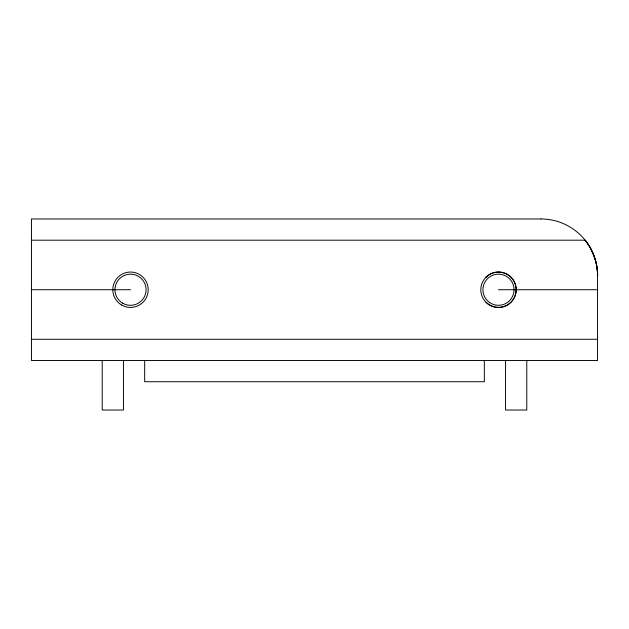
<?xml version="1.0" encoding="UTF-8"?>
<svg xmlns="http://www.w3.org/2000/svg" width="629" height="629" viewBox="0 0 629 629"><rect width="100%" height="100%" fill="white"/><g stroke="black" fill="none" stroke-linecap="round" stroke-linejoin="round"><path stroke-width="0.94" d="M31.45 240.199L585.127 240.199A60.557 42.819 90 0 1 590.112 247.512L592.707 252.677M31.45 289.733L130.518 289.733M498.483 289.733L597.55 289.733M31.45 339.267L597.55 339.267M526.788 360.496L526.788 410.029L505.559 410.029L505.559 360.496M484.33 360.496L484.33 381.724L144.67 381.724L144.67 360.496M123.441 360.496L123.441 410.029L102.213 410.029L102.213 360.496M485.973 277.224A17.691 17.691 0 0 0 480.792 289.733A17.691 17.691 0 0 0 498.483 307.424A17.691 17.691 0 0 0 510.992 302.242A17.691 17.691 0 0 0 516.173 289.733A17.691 17.691 0 0 0 510.992 277.224A17.691 17.691 0 0 0 485.973 277.224A17.691 17.691 0 0 1 510.992 277.224A17.691 17.691 0 0 1 510.992 302.242A17.691 17.691 0 0 1 485.973 302.242M592.644 252.74A43.031 30.428 90 0 1 597.636 275.581A43.464 30.735 90 0 0 591.622 250.664M585.119 240.215A59.338 41.962 -90 0 1 591.213 249.516M540.94 218.971L31.45 218.971L31.45 360.496L597.55 360.496L597.55 275.581A56.61 56.61 0 0 0 540.94 218.971M121.672 305.057A17.691 17.691 0 0 0 148.208 289.733A17.691 17.691 0 0 0 121.672 274.409A17.691 17.691 0 0 0 121.672 305.057M122.734 303.217A15.568 15.568 0 0 0 146.085 289.733A15.568 15.568 0 0 0 122.734 276.249A15.568 15.568 0 0 0 122.734 303.217M489.519 302.463A15.568 15.568 0 0 0 513.987 291.133A15.568 15.568 0 0 0 491.941 275.604A15.568 15.568 0 0 0 489.519 302.463"/></g></svg>
